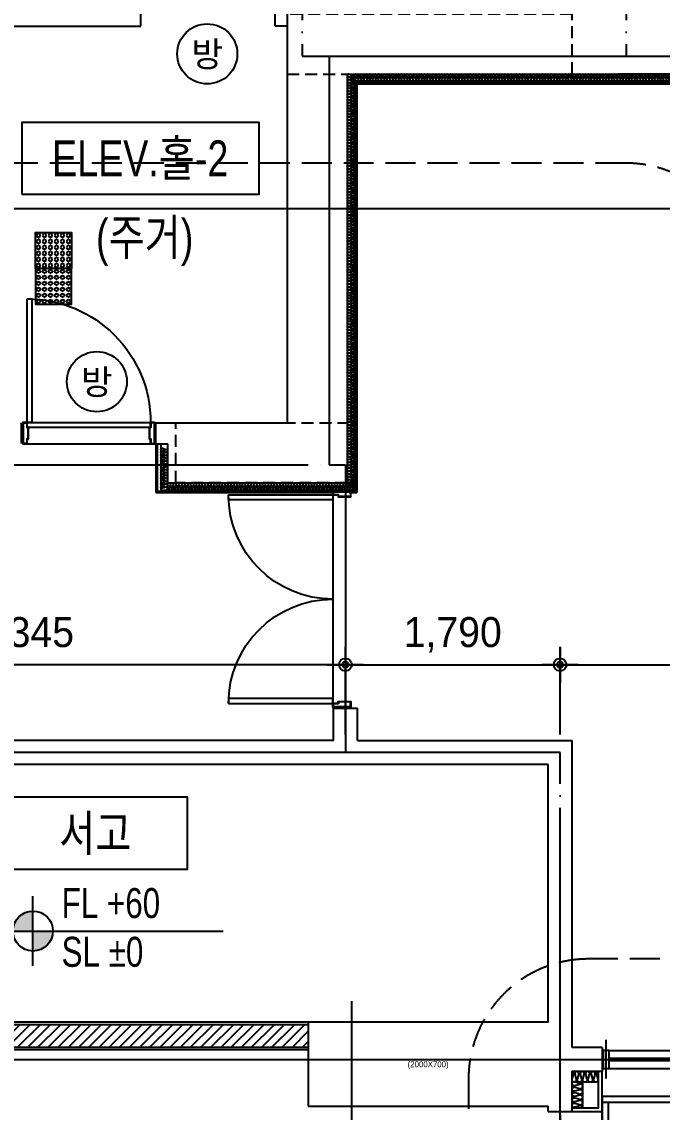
# Model space of a CAD drawing. Header units: millimetres. Extents: x 0 to 1390178, y 0 to 110113.
# Drawn here: x 537123 to 542464, y 23241 to 32337 of the extents above; entities that cross this region are included whole.
import ezdxf
from ezdxf.enums import TextEntityAlignment as Align
from ezdxf.xclip import XClip

# ---------------------------------------------------------------- set-up
doc = ezdxf.new("R2010")
doc.units = ezdxf.units.MM
doc.header["$LTSCALE"] = 100
doc.header["$XCLIPFRAME"] = 0
for name, pattern in [('HID2', [3.5, 2.5, -1]), ('X - 평면도$0$CEN', [62, 60, -1, 0, -1]), ('X - 평면도$0$HID', [1.5, 1, -0.5])]:
    doc.linetypes.add(name, pattern=pattern)
doc.layers.get('DEFPOINTS').update_dxf_attribs({"color": 145})
for name, color, linetype in [('AA-MKXS', 7, 'Continuous'), ('AA-XXXX-SYMB', 7, 'Continuous'), ('AA-XXXX-TEXT', 3, 'Continuous'), ('DIM', 7, 'Continuous'), ('ROM', 7, 'Continuous'), ('sm3', 3, 'HID2'), ('TEXT1', 7, 'Continuous'), ('X - 평면도$0$A-FIN', 8, 'Continuous'), ('X - 평면도$0$A-INS', 9, 'Continuous'), ('X - 평면도$0$A-WALB', 3, 'Continuous'), ('X - 평면도$0$AA-DWXM-WIND', 4, 'Continuous'), ('X - 평면도$0$AA-EL-PCN6', 6, 'Continuous'), ('X - 평면도$0$AA-EL-PCN8', 8, 'Continuous'), ('X - 평면도$0$AA-WAXM-CONC', 2, 'Continuous'), ('X - 평면도$0$AA-XXXX-CNTL', 1, 'X - 평면도$0$CEN'), ('X - 평면도$0$AA-XXXX-FINL', 6, 'Continuous'), ('X - 평면도$0$AA-XXXX-PATT', 8, 'Continuous'), ('X - 평면도$0$CEN', 1, 'X - 평면도$0$CEN'), ('X - 평면도$0$점형블럭', 8, 'Continuous')]:
    doc.layers.add(name, color=color, linetype=linetype)
for name, color, linetype, plot in [('X - 평면도$0$25', 25, 'Continuous', False), ('X - 평면도$0$A-GUIDE TEXT', 67, 'Continuous', False), ('X - 평면도$0$DEFPOINT', 163, 'Continuous', False)]:
    doc.layers.add(name, color=color, linetype=linetype, plot=plot)
doc.layers.add('X - 평면도$0$A-door', color=4, linetype='Continuous', lineweight=25)
doc.styles.add('HAUD01', font='Dotum.ttf')
doc.styles.add('X - 평면도$0$STANDARD', font='Dotum.ttf')
doc.dimstyles.new('HAUD-80', dxfattribs={"dimscale": 100, "dimtxt": 2.5, "dimasz": 0.5, "dimexe": 0, "dimexo": 1.5, "dimgap": 1, "dimtad": 1, "dimdec": 0, "dimdsep": 46, "dimlunit": 6, "dimtxsty": 'HAUD01', "dimblk": 'Z_DOT', "dimcen": 2.5, "dimdle": 1.5, "dimclrd": 7, "dimclre": 7, "dimclrt": 4, "dimadec": 0, "dimazin": 0, "dimtfac": 1, "dimtdec": 0, "dimtix": 1, "dimtmove": 2, "dimatfit": 3, "dimfxl": 1, "dimtvp": 1, "dimtolj": 1, "dimtzin": 0, "dimarcsym": 0})

# ---------------------------------------------------------------- blocks, each defined once
blk = doc.blocks.new('dr_갑')
at = {"layer": 'TEXT1'}
blk.add_circle((0, 0), 400, dxfattribs=at)
at = {"layer": 'TEXT1', "style": 'HAUD01'}
blk.add_text('방', height=335, dxfattribs=at).set_placement((0, 0), align=Align.MIDDLE)
blk = doc.blocks.new('X - 평면도$0$insul1')
blk.add_lwpolyline([(0, 0.25, 1.344031), (0.35, 0.25), (0.2, 0.75, -1.344031), (0.55, 0.75), (0.4, 0.25)], format="xyb")
blk = doc.blocks.new('X - 평면도$0$A$C80725c33')
at = {"layer": 'X - 평면도$0$AA-EL-PCN6'}
for p, q in [((19167.9, 10090), (0, 10090)), ((50, 10090), (50, 2905.4))]:
    blk.add_line(p, q, dxfattribs=at)
at = {"layer": 'X - 평면도$0$DEFPOINT'}
for p, q in [((19513.1, 10140), (0, 10140)), ((0, 10140), (0, 2705.4))]:
    blk.add_line(p, q, dxfattribs=at)
blk = doc.blocks.new('X - 평면도$0$A$C4D1409A3')
at = {"layer": 'X - 평면도$0$점형블럭', "color": 9}
blk.add_lwpolyline([(0, 0), (300, 0), (300, 300), (0, 300)], close=True, dxfattribs=at)
at = {"layer": 'X - 평면도$0$점형블럭', "color": 252}
for centre in [(25, 275), (75, 275), (125, 275), (175, 275), (225, 275), (275, 275), (25, 225), (25, 175), (75, 225), (75, 175), (125, 225), (125, 175), (175, 225), (175, 175), (225, 225), (225, 175), (275, 225), (275, 175), (25, 125), (75, 125), (125, 125), (175, 125), (225, 125), (275, 125), (25, 75), (25, 25), (75, 75), (75, 25), (125, 75), (125, 25), (175, 75), (175, 25), (225, 75), (225, 25), (275, 75), (275, 25)]:
    blk.add_circle(centre, 15, dxfattribs=at)
blk = doc.blocks.new('X - 평면도$0$2F PL')
at = {"layer": 'X - 평면도$0$AA-WAXM-CONC'}
for p, q in [((-29272.2, 14990.9), (-29272.2, 15240.9)), ((-28152.2, 14990.9), (-28152.2, 15240.9)), ((-30452.2, 14990.9), (-29272.2, 14990.9)), ((-28052.2, 14990.9), (-28152.2, 14990.9)), ((-28052.2, 14990.9), (-28052.2, 11680.9)), ((-27552.2, 14590.9), (-27552.2, 11180.9)), ((-27552.2, 14590.9), (-19227.2, 14590.9)), ((-29147.2, 11505.9), (-29147.2, 11680.9)), ((-29147.2, 11680.9), (-28052.2, 11680.9)), ((-29147.2, 11505.9), (-29047.2, 11505.9)), ((-29047.2, 11180.9), (-29047.2, 11505.9)), ((-29047.2, 11180.9), (-27552.2, 11180.9)), ((-27667.2, 9300.9), (-27467.2, 9300.9)), ((-27667.2, 9030.9), (-27667.2, 9300.9)), ((-27467.2, 9030.9), (-27467.2, 9300.9)), ((-27667.2, 9030.9), (-34497.2, 9030.9)), ((-27467.2, 9030.9), (-25677.2, 9030.9)), ((-25677.2, 7005.9), (-25677.2, 9030.9)), ((-25877.2, 8830.9), (-34497.2, 8830.9)), ((-25877.2, 6680.9), (-25877.2, 8830.9)), ((-25677.2, 6470.9), (-25677.2, 7005.9)), ((-25427.2, 6470.9), (-25677.2, 6470.9)), ((-25427.2, 6470.9), (-25427.2, 6270.9)), ((-25677.2, 5935.9), (-25677.2, 6270.9)), ((-25427.2, 6270.9), (-25677.2, 6270.9)), ((-25877.2, 5935.9), (-25877.2, 5980.9)), ((-25877.2, 5935.9), (-25677.2, 5935.9))]:
    blk.add_line(p, q, dxfattribs=at)
at = {"layer": 'X - 평면도$0$AA-XXXX-CNTL'}
for p, q in [((-27927.2, 21040.9), (-27927.2, 14740.9)), ((-25227.2, 21040.9), (-25227.2, 14740.9)), ((-27927.2, 14740.9), (-19127.2, 14740.9)), ((-27702.2, 14740.9), (-27702.2, 11330.9)), ((-33877.2, 11330.9), (-27702.2, 11330.9))]:
    blk.add_line(p, q, dxfattribs=at)
at = {"layer": 'X - 평면도$0$점형블럭', "xscale": -1, "rotation": 270}
blk.add_blockref('X - 평면도$0$A$C4D1409A3', (-30152.2, 12970.9), dxfattribs=at)
at = {"layer": 'X - 평면도$0$점형블럭', "rotation": 270}
blk.add_blockref('X - 평면도$0$A$C4D1409A3', (-30152.2, 12970.9), dxfattribs=at)
blk = doc.blocks.new('X - 평면도$0$2F_COL')
at = {"layer": 'X - 평면도$0$AA-WAXM-CONC'}
for p, q in [((-69238, -49216.9), (-71238, -49216.9)), ((-71238, -49216.9), (-71238, -49916.9)), ((-71238, -49916.9), (-69238, -49916.9))]:
    blk.add_line(p, q, dxfattribs=at)
at = {"layer": 'X - 평면도$0$DEFPOINT', "linetype": 'X - 평면도$0$HID'}
for points in [[(-69038, -41306.9), (-69038, -40806.9), (-71413, -40806.9), (-71413, -41306.9), (-69038, -41306.9)], [(-72343, -44716.9), (-72343, -44216.9), (-70913, -44216.9), (-70913, -44716.9), (-72343, -44716.9)]]:
    blk.add_lwpolyline(points, dxfattribs=at)
at = {"layer": 'X - 평면도$0$DEFPOINT', "style": 'X - 평면도$0$STANDARD'}
blk.add_text('(2000X700)', height=50, dxfattribs=at).set_placement((-70238.1, -49566.9), align=Align.MIDDLE_CENTER)
blk = doc.blocks.new('*U1002')
at = {"layer": 'X - 평면도$0$25'}
blk.add_line((30, 0), (1770, 0), dxfattribs=at)
at = {"layer": 'X - 평면도$0$A-door'}
for points in [[(30, 870), (30, 0), (70, 0), (70, 870)], [(1770, 870), (1770, 0), (1730, 0), (1730, 870)], [(1.6, -135), (1.6, -148.4), (43.4, -148.4), (43.4, -46.6), (28.4, -46.6), (28.4, -1.6), (1.6, -1.6), (1.6, -15), (0, -15), (0, 0), (30, 0), (30, -45), (45, -45), (45, -150), (0, -150), (0, -135)], [(1798.4, -135), (1798.4, -148.4), (1756.6, -148.4), (1756.6, -46.6), (1771.6, -46.6), (1771.6, -1.6), (1798.4, -1.6), (1798.4, -15), (1800, -15), (1800, 0), (1770, 0), (1770, -45), (1755, -45), (1755, -150), (1800, -150), (1800, -135)]]:
    blk.add_lwpolyline(points, close=True, dxfattribs=at)
at = {"layer": 'X - 평면도$0$A-door', "color": 8}
for points in [[(20, -148.4), (1.6, -148.4), (1.6, -1.6), (20, -1.6), (20, -3.2), (3.2, -3.2), (3.2, -146.8), (20, -146.8)], [(1780, -148.4), (1798.4, -148.4), (1798.4, -1.6), (1780, -1.6), (1780, -3.2), (1796.8, -3.2), (1796.8, -146.8), (1780, -146.8)]]:
    blk.add_lwpolyline(points, close=True, dxfattribs=at)
for centre, start, end in [((30, 0), 0, 90), ((1770, 0), 90, 180)]:
    blk.add_arc(centre, 870, start, end, dxfattribs=at)
at = {"layer": 'X - 평면도$0$DEFPOINT'}
for p, q in [((-10, -5), (-10, -145)), ((1810, -5), (1810, -145))]:
    blk.add_line(p, q, dxfattribs=at)
blk = doc.blocks.new('X - 평면도$0$D1100')
at = {"layer": 'X - 평면도$0$A-door', "color": 9}
for p, q in [((0, -5), (0, -1035)), ((40, -15), (40, -1025)), ((180, -5), (180, -1035))]:
    blk.add_line(p, q, dxfattribs=at)
at = {"layer": 'X - 평면도$0$A-door'}
for points in [[(30, 28.4), (1.6, 28.4), (1.6, -3.4), (41.6, -3.4), (41.6, -13.4), (138.4, -13.4), (138.4, -3.4), (178.4, -3.4), (178.4, 28.4), (150, 28.4), (150, 30), (180, 30), (180, -5), (140, -5), (140, -15), (40, -15), (40, -5), (0, -5), (0, 30), (30, 30)], [(-1030, -5), (-1030, -45), (0, -45), (0, -5)], [(30, -1068.4), (1.6, -1068.4), (1.6, -1036.6), (41.6, -1036.6), (41.6, -1026.6), (138.4, -1026.6), (138.4, -1036.6), (178.4, -1036.6), (178.4, -1068.4), (150, -1068.4), (150, -1070), (180, -1070), (180, -1035), (140, -1035), (140, -1025), (40, -1025), (40, -1035), (0, -1035), (0, -1070), (30, -1070)]]:
    blk.add_lwpolyline(points, close=True, dxfattribs=at)
at = {"layer": 'X - 평면도$0$A-door', "color": 8}
for points in [[(1.6, -3.4), (1.6, 28.4), (178.4, 28.4), (178.4, -3.4), (176.8, -3.4), (176.8, 26.8), (3.2, 26.8), (3.2, -3.4)], [(1.6, -1036.6), (1.6, -1068.4), (178.4, -1068.4), (178.4, -1036.6), (176.8, -1036.6), (176.8, -1066.8), (3.2, -1066.8), (3.2, -1036.6)]]:
    blk.add_lwpolyline(points, close=True, dxfattribs=at)
at = {"layer": 'X - 평면도$0$A-door', "color": 1}
blk.add_arc((0, -5), 1030, 180, 270, dxfattribs=at)
at = {"layer": 'X - 평면도$0$A-GUIDE TEXT'}
for p, q in [((175, 40), (5, 40)), ((175, -1080), (5, -1080))]:
    blk.add_line(p, q, dxfattribs=at)
blk = doc.blocks.new('X - 평면도', base_point=(-475.4, -286.7))
at = {"layer": 'X - 평면도$0$AA-XXXX-PATT'}
h = blk.add_hatch(dxfattribs=at)
h.set_pattern_fill('_USER', color=256, scale=60, angle=45, style=0, pattern_type=0)
h.set_pattern_definition([(45, (0, -200), (-42.426407, 42.426407), [])])
h.paths.add_polyline_path([(810762, 39863.1), (807612, 39863.1), (807612, 39673.1), (810762, 39673.1)])
at = {"layer": 'X - 평면도$0$A-FIN'}
for p, q in [((811157, 47723.1), (811157, 44313.1)), ((811157, 47723.1), (819342, 47723.1)), ((811167, 47713.1), (811167, 44303.1)), ((811167, 47713.1), (819332, 47713.1)), ((809492, 44708.1), (809492, 44303.3)), ((809502, 44708.1), (809502, 44313.3)), ((809492, 44303.3), (810967, 44303.1)), ((809502, 44313.3), (811157, 44313.1)), ((811117, 44303.1), (811167, 44303.1)), ((810762, 39883.1), (807612, 39883.1)), ((810762, 39653.1), (807612, 39653.1))]:
    blk.add_line(p, q, dxfattribs=at)
at = {"layer": 'X - 평면도$0$A-INS'}
for p, q in [((811147, 47733.1), (811147, 44323.1)), ((811147, 47733.1), (819352, 47733.1)), ((809532, 44708.1), (809532, 44323.3)), ((809532, 44323.3), (811147, 44323.1)), ((813052, 39168.1), (813052, 39383.1)), ((813182, 39383.1), (813052, 39383.1))]:
    blk.add_line(p, q, dxfattribs=at)
for points in [[(809589.3, 44323.1, 0.500912), (809599.9, 44337.3), (809590.6, 44368.9, -1.337394), (809611.9, 44368.9), (809602.6, 44337.3, 1.337394), (809623.9, 44337.3), (809614.6, 44368.9, -1.337394), (809635.9, 44368.9), (809626.6, 44337.3, 1.337394), (809647.9, 44337.3), (809638.6, 44368.9, -1.337394), (809659.9, 44368.9), (809650.6, 44337.3, 1.337395), (809671.9, 44337.3), (809662.6, 44368.9, -1.337395), (809683.9, 44368.9), (809674.6, 44337.3, 1.337394), (809695.9, 44337.3), (809686.6, 44368.9, -1.337394), (809707.9, 44368.9), (809698.6, 44337.3, 1.337394), (809719.9, 44337.3), (809710.6, 44368.9, -1.337394), (809731.9, 44368.9), (809722.6, 44337.3, 1.337394), (809743.9, 44337.3), (809734.6, 44368.9, -1.337394), (809755.9, 44368.9), (809746.6, 44337.3, 1.337394), (809767.9, 44337.3), (809758.6, 44368.9, -1.337394), (809779.9, 44368.9), (809770.6, 44337.3, 1.337394), (809791.9, 44337.3), (809782.6, 44368.9, -1.337394), (809803.9, 44368.9), (809794.6, 44337.3, 1.337394), (809815.9, 44337.3), (809806.6, 44368.9, -1.337394), (809827.9, 44368.9), (809818.6, 44337.3, 1.337394), (809839.9, 44337.3), (809830.6, 44368.9, -1.337394), (809851.9, 44368.9), (809842.6, 44337.3, 1.337394), (809863.9, 44337.3), (809854.6, 44368.9, -1.337394), (809875.9, 44368.9), (809866.6, 44337.3, 1.337394), (809887.9, 44337.3), (809878.6, 44368.9, -1.337394), (809899.9, 44368.9), (809890.6, 44337.3, 1.337394), (809911.9, 44337.3), (809902.6, 44368.9, -1.337395), (809923.9, 44368.9), (809914.6, 44337.3, 1.337395), (809935.9, 44337.3), (809926.6, 44368.9, -1.337394), (809947.9, 44368.9), (809938.6, 44337.3, 1.337394), (809959.9, 44337.3), (809950.6, 44368.9, -1.337394), (809971.9, 44368.9), (809962.6, 44337.3, 1.337394), (809983.9, 44337.3), (809974.6, 44368.9, -1.337394), (809995.9, 44368.9), (809986.6, 44337.3, 1.337394), (810007.9, 44337.3), (809998.6, 44368.9, -1.337394), (810019.9, 44368.9), (810010.6, 44337.3, 1.337394), (810031.9, 44337.3), (810022.6, 44368.9, -1.337394), (810043.9, 44368.9), (810034.6, 44337.3, 1.337394), (810055.9, 44337.3), (810046.6, 44368.9, -1.337394), (810067.9, 44368.9), (810058.6, 44337.3, 1.337394), (810079.9, 44337.3), (810070.6, 44368.9, -1.337394), (810091.9, 44368.9), (810082.6, 44337.3, 1.337394), (810103.9, 44337.3), (810094.6, 44368.9, -1.337394), (810115.9, 44368.9), (810106.6, 44337.3, 1.337394), (810127.9, 44337.3), (810118.6, 44368.9, -1.337394), (810139.9, 44368.9), (810130.6, 44337.3, 1.337394), (810151.9, 44337.3), (810142.6, 44368.9, -1.337394), (810163.9, 44368.9), (810154.6, 44337.3, 1.337395), (810175.9, 44337.3), (810166.6, 44368.9, -1.337395), (810187.9, 44368.9), (810178.6, 44337.3, 1.337394), (810199.9, 44337.3), (810190.6, 44368.9, -1.337394), (810211.9, 44368.9), (810202.6, 44337.3, 1.337394), (810223.9, 44337.3), (810214.6, 44368.9, -1.337394), (810235.9, 44368.9), (810226.6, 44337.3, 1.337394), (810247.9, 44337.3), (810238.6, 44368.9, -1.337394), (810259.9, 44368.9), (810250.6, 44337.3, 1.337394), (810271.9, 44337.3), (810262.6, 44368.9, -1.337394), (810283.9, 44368.9), (810274.6, 44337.3, 1.337394), (810295.9, 44337.3), (810286.6, 44368.9, -1.337394), (810307.9, 44368.9), (810298.6, 44337.3, 1.337394), (810319.9, 44337.3), (810310.6, 44368.9, -1.337394), (810331.9, 44368.9), (810322.6, 44337.3, 1.337394), (810343.9, 44337.3), (810334.6, 44368.9, -1.337394), (810355.9, 44368.9), (810346.6, 44337.3, 1.337395), (810367.9, 44337.3), (810358.6, 44368.9, -1.337395), (810379.9, 44368.9), (810370.6, 44337.3, 1.337394), (810391.9, 44337.3), (810382.6, 44368.9, -1.337394), (810403.9, 44368.9), (810394.6, 44337.3, 1.337394), (810415.9, 44337.3), (810406.6, 44368.9, -1.337394), (810427.9, 44368.9), (810418.6, 44337.3, 1.337394), (810439.9, 44337.3), (810430.6, 44368.9, -1.337394), (810451.9, 44368.9), (810442.6, 44337.3, 1.337394), (810463.9, 44337.3), (810454.6, 44368.9, -1.337394), (810475.9, 44368.9), (810466.6, 44337.3, 1.337394), (810487.9, 44337.3), (810478.6, 44368.9, -1.337394), (810499.9, 44368.9), (810490.6, 44337.3, 1.337394), (810511.9, 44337.3), (810502.6, 44368.9, -1.337394), (810523.9, 44368.9), (810514.6, 44337.3, 1.337394), (810535.9, 44337.3), (810526.6, 44368.9, -1.337394), (810547.9, 44368.9), (810538.6, 44337.3, 1.337394), (810559.9, 44337.3), (810550.6, 44368.9, -1.337394), (810571.9, 44368.9), (810562.6, 44337.3, 1.337394), (810583.9, 44337.3), (810574.6, 44368.9, -1.337394), (810595.9, 44368.9), (810586.6, 44337.3, 1.337394), (810607.9, 44337.3), (810598.6, 44368.9, -1.337395), (810619.9, 44368.9), (810610.6, 44337.3, 1.337395), (810631.9, 44337.3), (810622.6, 44368.9, -1.337394), (810643.9, 44368.9), (810634.6, 44337.3, 1.337394), (810655.9, 44337.3), (810646.6, 44368.9, -1.337394), (810667.9, 44368.9), (810658.6, 44337.3, 1.337394), (810679.9, 44337.3), (810670.6, 44368.9, -1.337394), (810691.9, 44368.9), (810682.6, 44337.3, 1.337394), (810703.9, 44337.3), (810694.6, 44368.9, -1.337394), (810715.9, 44368.9), (810706.6, 44337.3, 1.337394), (810727.9, 44337.3), (810718.6, 44368.9, -1.337394), (810739.9, 44368.9), (810730.6, 44337.3, 1.337394), (810751.9, 44337.3), (810742.6, 44368.9, -1.337394), (810763.9, 44368.9), (810754.6, 44337.3, 1.337394), (810775.9, 44337.3), (810766.6, 44368.9, -1.337394), (810787.9, 44368.9), (810778.6, 44337.3, 1.337394), (810799.9, 44337.3), (810790.6, 44368.9, -1.337394), (810811.9, 44368.9), (810802.6, 44337.3, 1.337394), (810823.9, 44337.3), (810814.6, 44368.9, -1.337394), (810835.9, 44368.9), (810826.6, 44337.3, 1.337394), (810847.9, 44337.3), (810838.6, 44368.9, -1.337394), (810859.9, 44368.9), (810850.6, 44337.3, 1.337395), (810871.9, 44337.3), (810862.6, 44368.9, -1.337395), (810883.9, 44368.9), (810874.6, 44337.3, 1.337394), (810895.9, 44337.3), (810886.6, 44368.9, -1.337394), (810907.9, 44368.9), (810898.6, 44337.3, 1.337394), (810919.9, 44337.3), (810910.6, 44368.9, -1.337394), (810931.9, 44368.9), (810922.6, 44337.3, 1.337394), (810943.9, 44337.3), (810934.6, 44368.9, -1.337394), (810955.9, 44368.9), (810946.6, 44337.3, 1.337394), (810967.9, 44337.3), (810958.6, 44368.9, -1.337394), (810979.9, 44368.9), (810970.6, 44337.3, 1.337394), (810991.9, 44337.3), (810982.6, 44368.9, -1.337394), (811003.9, 44368.9), (810994.6, 44337.3, 1.337394), (811015.9, 44337.3), (811006.6, 44368.9, -1.337394), (811027.9, 44368.9), (811018.6, 44337.3, 1.337394), (811039.9, 44337.3), (811030.6, 44368.9, -1.337394), (811051.9, 44368.9), (811042.6, 44337.3, 1.337395), (811063.9, 44337.3), (811054.6, 44368.9, -1.337395), (811075.9, 44368.9), (811066.6, 44337.3, 1.337394), (811087.9, 44337.3), (811078.6, 44368.9, -1.337394), (811099.9, 44368.9), (811090.6, 44337.3, 1.337394), (811111.9, 44337.3), (811102.6, 44368.9, -1.337394), (811123.9, 44368.9), (811114.6, 44337.3, 1.337394), (811135.9, 44337.3), (811126.6, 44368.9, -1.337394), (811147.9, 44368.9), (811138.6, 44337.3, 0.438031), (811147, 44323.3, 0.438031)], [(813182, 39473.1, 0.524856), (813165.2, 39448.7), (813176.3, 39407.5, -1.449198), (813142.7, 39407.5), (813153.8, 39448.7, 0.524856), (813137, 39473.1, 0.524856), (813120.2, 39448.7), (813131.3, 39407.5, -1.449198), (813097.7, 39407.5), (813108.8, 39448.7, 0.524856), (813092, 39473.1, 0.524856), (813075.2, 39448.7), (813086.3, 39407.5, -1.449198), (813052.7, 39407.5), (813063.8, 39448.7, 0.524856), (813047, 39473.1, 0.524856), (813030.2, 39448.7), (813041.3, 39407.5, -1.449198), (813007.7, 39407.5), (813018.8, 39448.7, 0.524856), (813002, 39473.1, 0.524856), (812985.2, 39448.7), (812996.3, 39407.5, -1.449198), (812962.7, 39407.5), (812973.8, 39448.7, 0.524856), (812957, 39473.1)], [(813052, 39168.1, 0.524856), (813027.6, 39184.9), (812986.4, 39173.8, -1.449198), (812986.4, 39207.4), (813027.6, 39196.3, 0.524856), (813052, 39213.1, 0.524856), (813027.6, 39229.9), (812986.4, 39218.8, -1.449198), (812986.4, 39252.4), (813027.6, 39241.3, 0.524856), (813052, 39258.1, 0.524856), (813027.6, 39274.9), (812986.4, 39263.8, -1.449198), (812986.4, 39297.4), (813027.6, 39286.3, 0.524856), (813052, 39303.1, 0.524856), (813027.6, 39319.9), (812986.4, 39308.8, -1.449198), (812986.4, 39342.4), (813027.6, 39331.3, 0.524856), (813052, 39348.1, 0.524856), (813027.6, 39364.9), (812986.4, 39353.8, -1.449198), (812986.4, 39387.4), (813027.6, 39376.3, 0.524856), (813052, 39393.1)]]:
    blk.add_lwpolyline(points, format="xyb", dxfattribs=at)
at = {"layer": 'X - 평면도$0$A-WALB'}
for p, q in [((810762, 39863.1), (807612, 39863.1)), ((810762, 39673.1), (807612, 39673.1))]:
    blk.add_line(p, q, dxfattribs=at)
at = {"layer": 'X - 평면도$0$AA-DWXM-WIND', "color": 8}
for p, q in [((813272, 39648.1), (824062, 39648.1)), ((813272, 39498.1), (824062, 39498.1))]:
    blk.add_line(p, q, dxfattribs=at)
at = {"layer": 'X - 평면도$0$AA-DWXM-WIND'}
for p, q in [((813272, 39583.1), (814441.4, 39583.1)), ((813272, 39563.1), (814441.4, 39563.1))]:
    blk.add_line(p, q, dxfattribs=at)
blk.add_lwpolyline([(813222, 39498.1), (813272, 39498.1), (813272, 39648.1), (813222, 39648.1)], close=True, dxfattribs=at)
at = {"layer": 'X - 평면도$0$AA-EL-PCN8'}
for p, q in [((824122, 39263.1), (813212, 39263.1)), ((813212, 30583.1), (813212, 39138.1))]:
    blk.add_line(p, q, dxfattribs=at)
at = {"layer": 'X - 평면도$0$AA-XXXX-CNTL'}
for p, q in [((783286.2, 46673.1), (844213.6, 46673.1)), ((811072, 44533.1), (811072, 42133.1)), ((812862, 42133.1), (802222, 42133.1)), ((812862, 29473.1), (812862, 42133.1)), ((811122, 40059.3), (811122, 22495.2)), ((783286.2, 39573.1), (844213.6, 39573.1))]:
    blk.add_line(p, q, dxfattribs=at)
at = {"layer": 'X - 평면도$0$AA-XXXX-FINL'}
for points in [[(812962, 39138.1), (813212, 39138.1), (813212, 39473.1)], [(812962, 39168.1), (813182, 39168.1), (813182, 39473.1)]]:
    blk.add_lwpolyline(points, dxfattribs=at)
at = {"layer": 'X - 평면도$0$CEN'}
for p, q in [((816597, 47793.1), (813347, 47793.1)), ((810937, 44533.1), (811072, 44533.1))]:
    blk.add_line(p, q, dxfattribs=at)
at = {"layer": 'X - 평면도$0$DEFPOINT'}
blk.add_line((813247, 39414), (813247, 39736.4), dxfattribs=at)
for name, p in [('X - 평면도$0$2F PL', (838639.2, 33202.2)), ('X - 평면도$0$2F_COL', (882000, 89100))]:
    blk.add_blockref(name, p)
at = {"xscale": -1, "rotation": 90}
blk.add_blockref('X - 평면도$0$D1100', (808412, 44888.1), dxfattribs=at)
at = {"layer": 'X - 평면도$0$A-door', "xscale": -1, "rotation": 90}
blk.add_blockref('*U1002', (810967, 44313.1), dxfattribs=at)
at = {"layer": 'X - 평면도$0$A-INS', "row_count": 1}
for p, xscale, yscale, zscale, rotation, column_count, row_spacing, column_spacing in [((811087, 47793.1), 60, 60, 60, 270, 143, 0, 24), ((819422, 47793.1), 60, 60, 60, 180, 345, 0, 24), ((809592, 44326.9), 60.00000000000014, 60.00000000000014, 60.00000000000014, 90, 14, -3.944304526105059e-30, 24.00000000000007)]:
    blk.add_blockref('X - 평면도$0$insul1', p, dxfattribs=dict(at, xscale=xscale, yscale=yscale, zscale=zscale, rotation=rotation, column_count=column_count, row_spacing=row_spacing, column_spacing=column_spacing))
at = {"layer": 'X - 평면도$0$AA-EL-PCN6'}
blk.add_blockref('X - 평면도$0$A$C80725c33', (813212, 29123.1), dxfattribs=at)
blk = doc.blocks.new('C1E7A367F')
at = {"layer": 'AA-XXXX-SYMB'}
h = blk.add_hatch(color=256, dxfattribs=at)
h.paths.add_polyline_path([(-800, 0), (0, 0), (0, 800, 0.414214)])
h.paths.add_polyline_path([(0, 0), (0, -800, 0.414214), (800, 0)])
for p, q in [((0, -1400), (0, 1400)), ((-1400, 0), (7614, 0))]:
    blk.add_line(p, q, dxfattribs=at)
blk.add_circle((0, 0), 800, dxfattribs=at)
blk = doc.blocks.new('Z_DOT')
at = {"layer": 'DIM', "color": 0}
for p, q in [((0, -3), (0, 3)), ((-3, 0), (3, 0))]:
    blk.add_line(p, q, dxfattribs=at)
for radius in [1.05, 0.525]:
    blk.add_circle((0, 0), radius, dxfattribs=at)
blk = doc.blocks.new('*D414')
at = {"layer": 'DEFPOINTS', "color": 0, "transparency": 16777216}
for p in [(541612.1, 26973.5), (539822.1, 26240.7), (541612.1, 26240.7)]:
    blk.add_point(p, dxfattribs=at)
at = {"layer": 'DIM', "color": 7, "lineweight": -2, "transparency": 16777216}
for p, q in [((539822.1, 26390.7), (539822.1, 26973.5)), ((539872.1, 26973.5), (541562.1, 26973.5)), ((541612.1, 26390.7), (541612.1, 26973.5))]:
    blk.add_line(p, q, dxfattribs=at)
at = {"layer": 'DIM', "color": 7, "lineweight": -2, "transparency": 16777216, "xscale": 50, "yscale": 50, "zscale": 50, "rotation": 180}
blk.add_blockref('Z_DOT', (539822.1, 26973.5), dxfattribs=at)
at = {"layer": 'DIM', "color": 7, "lineweight": -2, "transparency": 16777216, "xscale": 50, "yscale": 50, "zscale": 50}
blk.add_blockref('Z_DOT', (541612.1, 26973.5), dxfattribs=at)
at = {"layer": 'DIM', "color": 4, "transparency": 16777216, "insert": (540717.1, 27222.8), "char_height": 250, "attachment_point": 5, "style": 'HAUD01'}
blk.add_mtext('\\A1;1,790', dxfattribs=at)
blk = doc.blocks.new('*D415')
at = {"layer": 'DEFPOINTS', "color": 0, "transparency": 16777216}
for p in [(547672.1, 26973.5), (541612.1, 26240.7), (547672.1, 26240.7)]:
    blk.add_point(p, dxfattribs=at)
at = {"layer": 'DIM', "color": 7, "lineweight": -2, "transparency": 16777216}
for p, q in [((541612.1, 26390.7), (541612.1, 26973.5)), ((541662.1, 26973.5), (547622.1, 26973.5)), ((547672.1, 26390.7), (547672.1, 26973.5))]:
    blk.add_line(p, q, dxfattribs=at)
at = {"layer": 'DIM', "color": 7, "lineweight": -2, "transparency": 16777216, "xscale": 50, "yscale": 50, "zscale": 50, "rotation": 180}
blk.add_blockref('Z_DOT', (541612.1, 26973.5), dxfattribs=at)
at = {"layer": 'DIM', "color": 7, "lineweight": -2, "transparency": 16777216, "xscale": 50, "yscale": 50, "zscale": 50}
blk.add_blockref('Z_DOT', (547672.1, 26973.5), dxfattribs=at)
at = {"layer": 'DIM', "color": 4, "transparency": 16777216, "insert": (544642.1, 27222.8), "char_height": 250, "attachment_point": 5, "style": 'HAUD01'}
blk.add_mtext('\\A1;6,060', dxfattribs=at)
blk = doc.blocks.new('*D436')
at = {"layer": 'DEFPOINTS', "color": 0, "transparency": 16777216}
for p in [(541612.1, 23370.7), (547672.1, 23370.7), (547672.1, 22414.6)]:
    blk.add_point(p, dxfattribs=at)
at = {"layer": 'DIM', "color": 7, "lineweight": -2, "transparency": 16777216}
for p, q in [((541612.1, 23220.7), (541612.1, 22414.6)), ((547672.1, 23220.7), (547672.1, 22414.6)), ((541662.1, 22414.6), (547622.1, 22414.6))]:
    blk.add_line(p, q, dxfattribs=at)
at = {"layer": 'DIM', "color": 7, "lineweight": -2, "transparency": 16777216, "xscale": 50, "yscale": 50, "zscale": 50, "rotation": 180}
blk.add_blockref('Z_DOT', (541612.1, 22414.6), dxfattribs=at)
at = {"layer": 'DIM', "color": 7, "lineweight": -2, "transparency": 16777216, "xscale": 50, "yscale": 50, "zscale": 50}
blk.add_blockref('Z_DOT', (547672.1, 22414.6), dxfattribs=at)
at = {"layer": 'DIM', "color": 4, "transparency": 16777216, "insert": (544642.1, 22663.8), "char_height": 250, "attachment_point": 5, "style": 'HAUD01'}
blk.add_mtext('\\A1;6,060', dxfattribs=at)
blk = doc.blocks.new('*D441')
at = {"layer": 'DEFPOINTS', "color": 0, "transparency": 16777216}
for p in [(534477.1, 26973.5), (534477.1, 26240.7), (539822.1, 26240.7)]:
    blk.add_point(p, dxfattribs=at)
at = {"layer": 'DIM', "color": 7, "lineweight": -2, "transparency": 16777216}
for p, q in [((534477.1, 26390.7), (534477.1, 26973.5)), ((539772.1, 26973.5), (534527.1, 26973.5)), ((539822.1, 26390.7), (539822.1, 26973.5))]:
    blk.add_line(p, q, dxfattribs=at)
at = {"layer": 'DIM', "color": 7, "lineweight": -2, "transparency": 16777216, "xscale": 50, "yscale": 50, "zscale": 50, "rotation": 180}
blk.add_blockref('Z_DOT', (534477.1, 26973.5), dxfattribs=at)
at = {"layer": 'DIM', "color": 7, "lineweight": -2, "transparency": 16777216, "xscale": 50, "yscale": 50, "zscale": 50}
blk.add_blockref('Z_DOT', (539822.1, 26973.5), dxfattribs=at)
at = {"layer": 'DIM', "color": 4, "transparency": 16777216, "insert": (537149.6, 27222.8), "char_height": 250, "attachment_point": 5, "style": 'HAUD01'}
blk.add_mtext('\\A1;5,345', dxfattribs=at)

msp = doc.modelspace()

# ---------------------------------------------------------------- block references
ref = msp.add_blockref('X - 평면도', (-271725.3, -16179.1))
XClip(ref).set_block_clipping_path([(775249.9173510048, 15892.4063044167), (859249.9173510048, 75292.4063044167)])

# ---------------------------------------------------------------- next in the draw order: linework, layer by layer
at = {"layer": 'ROM', "color": 0, "linetype": 'Continuous'}
for points in [[(537124.8, 30898.4), (539101.4, 30898.4), (539101.4, 31498.4), (537124.8, 31498.4)], [(537007.7, 25267.5), (538506.5, 25267.5), (538506.5, 25867.5), (537007.7, 25867.5)]]:
    msp.add_lwpolyline(points, close=True, dxfattribs=at)
at = {"layer": 'sm3'}
for points in [[(521082.7, 12430.2), (542157.6, 12430.2, 0.414214), (543157.6, 13430.2), (543157.6, 30158.8, 0.414214), (542157.6, 31158.8), (521082.7, 31158.8, 0.414214), (520082.7, 30158.8), (520082.7, 13430.2, 0.414214)], [(541848.4, 15040.5), (562045.2, 15040.5, 0.414214), (563045.2, 16040.5), (563045.2, 23519, 0.414214), (562045.2, 24519), (541848.4, 24519, 0.414214), (540848.4, 23519), (540848.4, 16040.5, 0.414214)]]:
    msp.add_lwpolyline(points, format="xyb", close=True, dxfattribs=at)

# ---------------------------------------------------------------- next in the draw order: block references
at = {"xscale": 0.6262795275590645, "yscale": 0.6262795275590645, "zscale": 0.6262795275590645}
for p in [(538669.9, 32069.8), (537749.5, 29335.2)]:
    msp.add_blockref('dr_갑', p, dxfattribs=at)
at = {"layer": 'AA-MKXS', "xscale": 0.2083333330228925, "yscale": 0.2083333330228925, "zscale": 0.2083333330228925}
msp.add_blockref('C1E7A367F', (537216.3, 24752.1), dxfattribs=at)

# ---------------------------------------------------------------- next in the draw order: texts
at = {"layer": 'AA-XXXX-TEXT', "style": 'HAUD01', "width": 0.8}
for s, p in [('ELEV.홀-2', (538110.8, 31198.4)), ('(주거)', (538148.1, 30540.5)), ('서고', (537736.2, 25567.5))]:
    msp.add_text(s, height=300, dxfattribs=at).set_placement(p, align=Align.MIDDLE_CENTER)
for s, p in [('FL +60', (537455.2, 24785.4)), ('SL ±0', (537455.2, 24378.7))]:
    msp.add_text(s, height=250, dxfattribs=at).set_placement(p, align=Align.BOTTOM_LEFT)

# ---------------------------------------------------------------- next in the draw order: dimensions: what is measured, and where the dimension line sits
at = {"layer": 'DIM'}
for base, p1, p2, angle, picture, middle in [((534477.1, 26973.5), (539822.1, 26240.7), (534477.1, 26240.7), 180, '*D441', (537149.6, 27222.8)), ((547672.1, 22414.6), (541612.1, 23370.7), (547672.1, 23370.7), 0, '*D436', (544642.1, 22663.8))]:
    dim = msp.add_linear_dim(base=base, p1=p1, p2=p2, angle=angle, dimstyle='HAUD-80', dxfattribs=at)
    dim.commit()
    dim.dimension.update_dxf_attribs({"geometry": picture, "text_midpoint": middle})
for base, p1, p2, picture, middle in [((541612.1, 26973.5), (539822.1, 26240.7), (541612.1, 26240.7), '*D414', (540717.1, 27222.8)), ((547672.1, 26973.5), (541612.1, 26240.7), (547672.1, 26240.7), '*D415', (544642.1, 27222.8))]:
    dim = msp.add_linear_dim(base=base, p1=p1, p2=p2, dimstyle='HAUD-80', dxfattribs=at)
    dim.commit()
    dim.dimension.update_dxf_attribs({"geometry": picture, "text_midpoint": middle})

doc.saveas('drawing.dxf')
